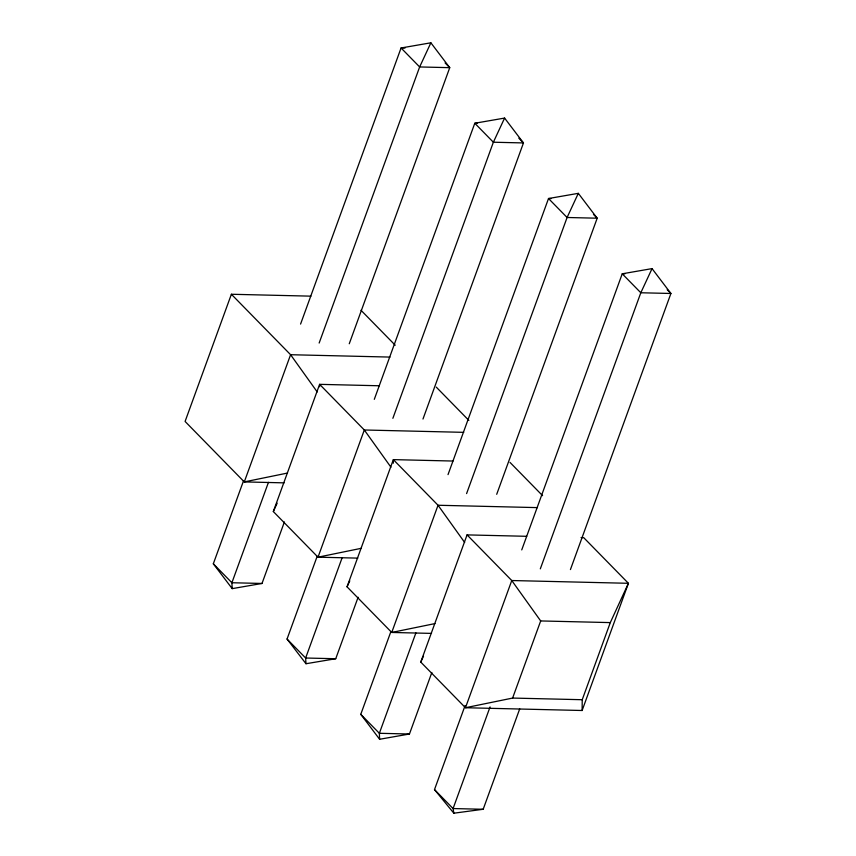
<?xml version="1.0" encoding="UTF-8"?>
<svg xmlns="http://www.w3.org/2000/svg" width="856" height="856" viewBox="0 0 856 856"><rect width="100%" height="100%" fill="white"/><g stroke="black" fill="none" stroke-linecap="round" stroke-linejoin="round"><path stroke-width="1.28" d="M319.598 386.741L319.62 384.344L379.272 385.767M393.3 463.214L393.332 460.817M526.718 536.305L467.066 534.893L420.767 662.084L465.461 707.73L582.123 710.501L582.23 699.716L610.296 622.601L628.411 583.3L583.717 537.664L581.063 537.6M310.921 296.155L231.377 294.261L185.089 421.452L244.292 481.907L284.064 482.859M284.395 521.967L262.011 583.46L232.201 588.639L213.326 563.783L243.479 480.954M300.574 324.082L401.068 47.979L430.878 42.8L449.742 67.667L349.259 343.759M268.452 482.345L231.901 582.743L232.201 588.639M319.149 343.042L419.643 66.95L430.878 42.8M357.787 558.123L318.015 557.181L273.321 511.546L319.62 384.344L364.314 429.99L390.946 467.205M358.118 597.242L335.734 658.735L305.988 663.732L287.049 639.047L317.202 556.218M374.297 399.345L474.791 123.253L504.601 118.075L523.465 142.931L422.982 419.033M342.175 557.62L305.635 658.018L305.988 663.732M392.872 418.317L493.366 142.224L504.601 118.075M431.51 633.397L391.738 632.456L347.044 586.82L393.343 459.619L452.995 461.042M431.841 672.506L409.457 734.009L379.615 739.274L360.772 714.321L390.925 631.493M448.02 474.62L548.514 198.528L578.324 193.338L597.188 218.205L496.705 494.308M415.898 632.894L379.358 733.292L379.615 739.274M466.595 493.591L567.089 217.488L578.324 193.338M519.72 708.875L483.18 809.273L453.83 813.2L434.495 789.596L465.108 705.515M521.743 549.894L622.237 273.802L652.047 268.613L670.911 293.48L570.428 569.572M490.071 706.906L453.081 808.556L453.83 813.2M540.318 568.855L640.812 292.763L652.047 268.613M582.123 710.501L628.411 583.3L511.76 580.529L465.461 707.73L512.605 698.068L540.682 620.942L511.76 580.529L467.066 534.893M273.321 511.546L277.162 503.21M347.044 586.82L349.794 580.86M420.767 662.084L423.517 656.135M287.509 473.058L244.292 481.907L290.591 354.716L231.377 294.261M361.232 548.322L318.015 557.181L364.314 429.99L463.738 432.344M434.955 623.596L391.738 632.456L438.037 505.254L393.343 459.619M404.995 48.075L401.068 47.979L419.643 66.95L449.742 67.667L445.099 62.927M477.402 123.318L474.791 123.253L493.366 142.224L523.465 142.931L518.822 138.191M551.125 198.592L548.514 198.528L567.089 217.488L597.188 218.205L593.476 214.417M624.848 273.856L622.237 273.802L640.812 292.763L670.911 293.48L667.198 289.681M390.015 357.08L290.591 354.716L317.223 391.941M537.461 507.619L438.037 505.254L464.669 542.479M262.011 583.46L231.901 582.743L213.326 563.783M540.682 620.942L610.296 622.601M335.734 658.735L305.635 658.018L287.049 639.047M512.605 698.068L582.23 699.716M409.457 734.009L379.358 733.292L360.772 714.321M483.18 809.273L453.081 808.556L434.495 789.596M360.986 310.257L395.215 345.203M436.271 387.126L468.863 420.403M509.994 462.39L542.586 495.667"/></g></svg>
